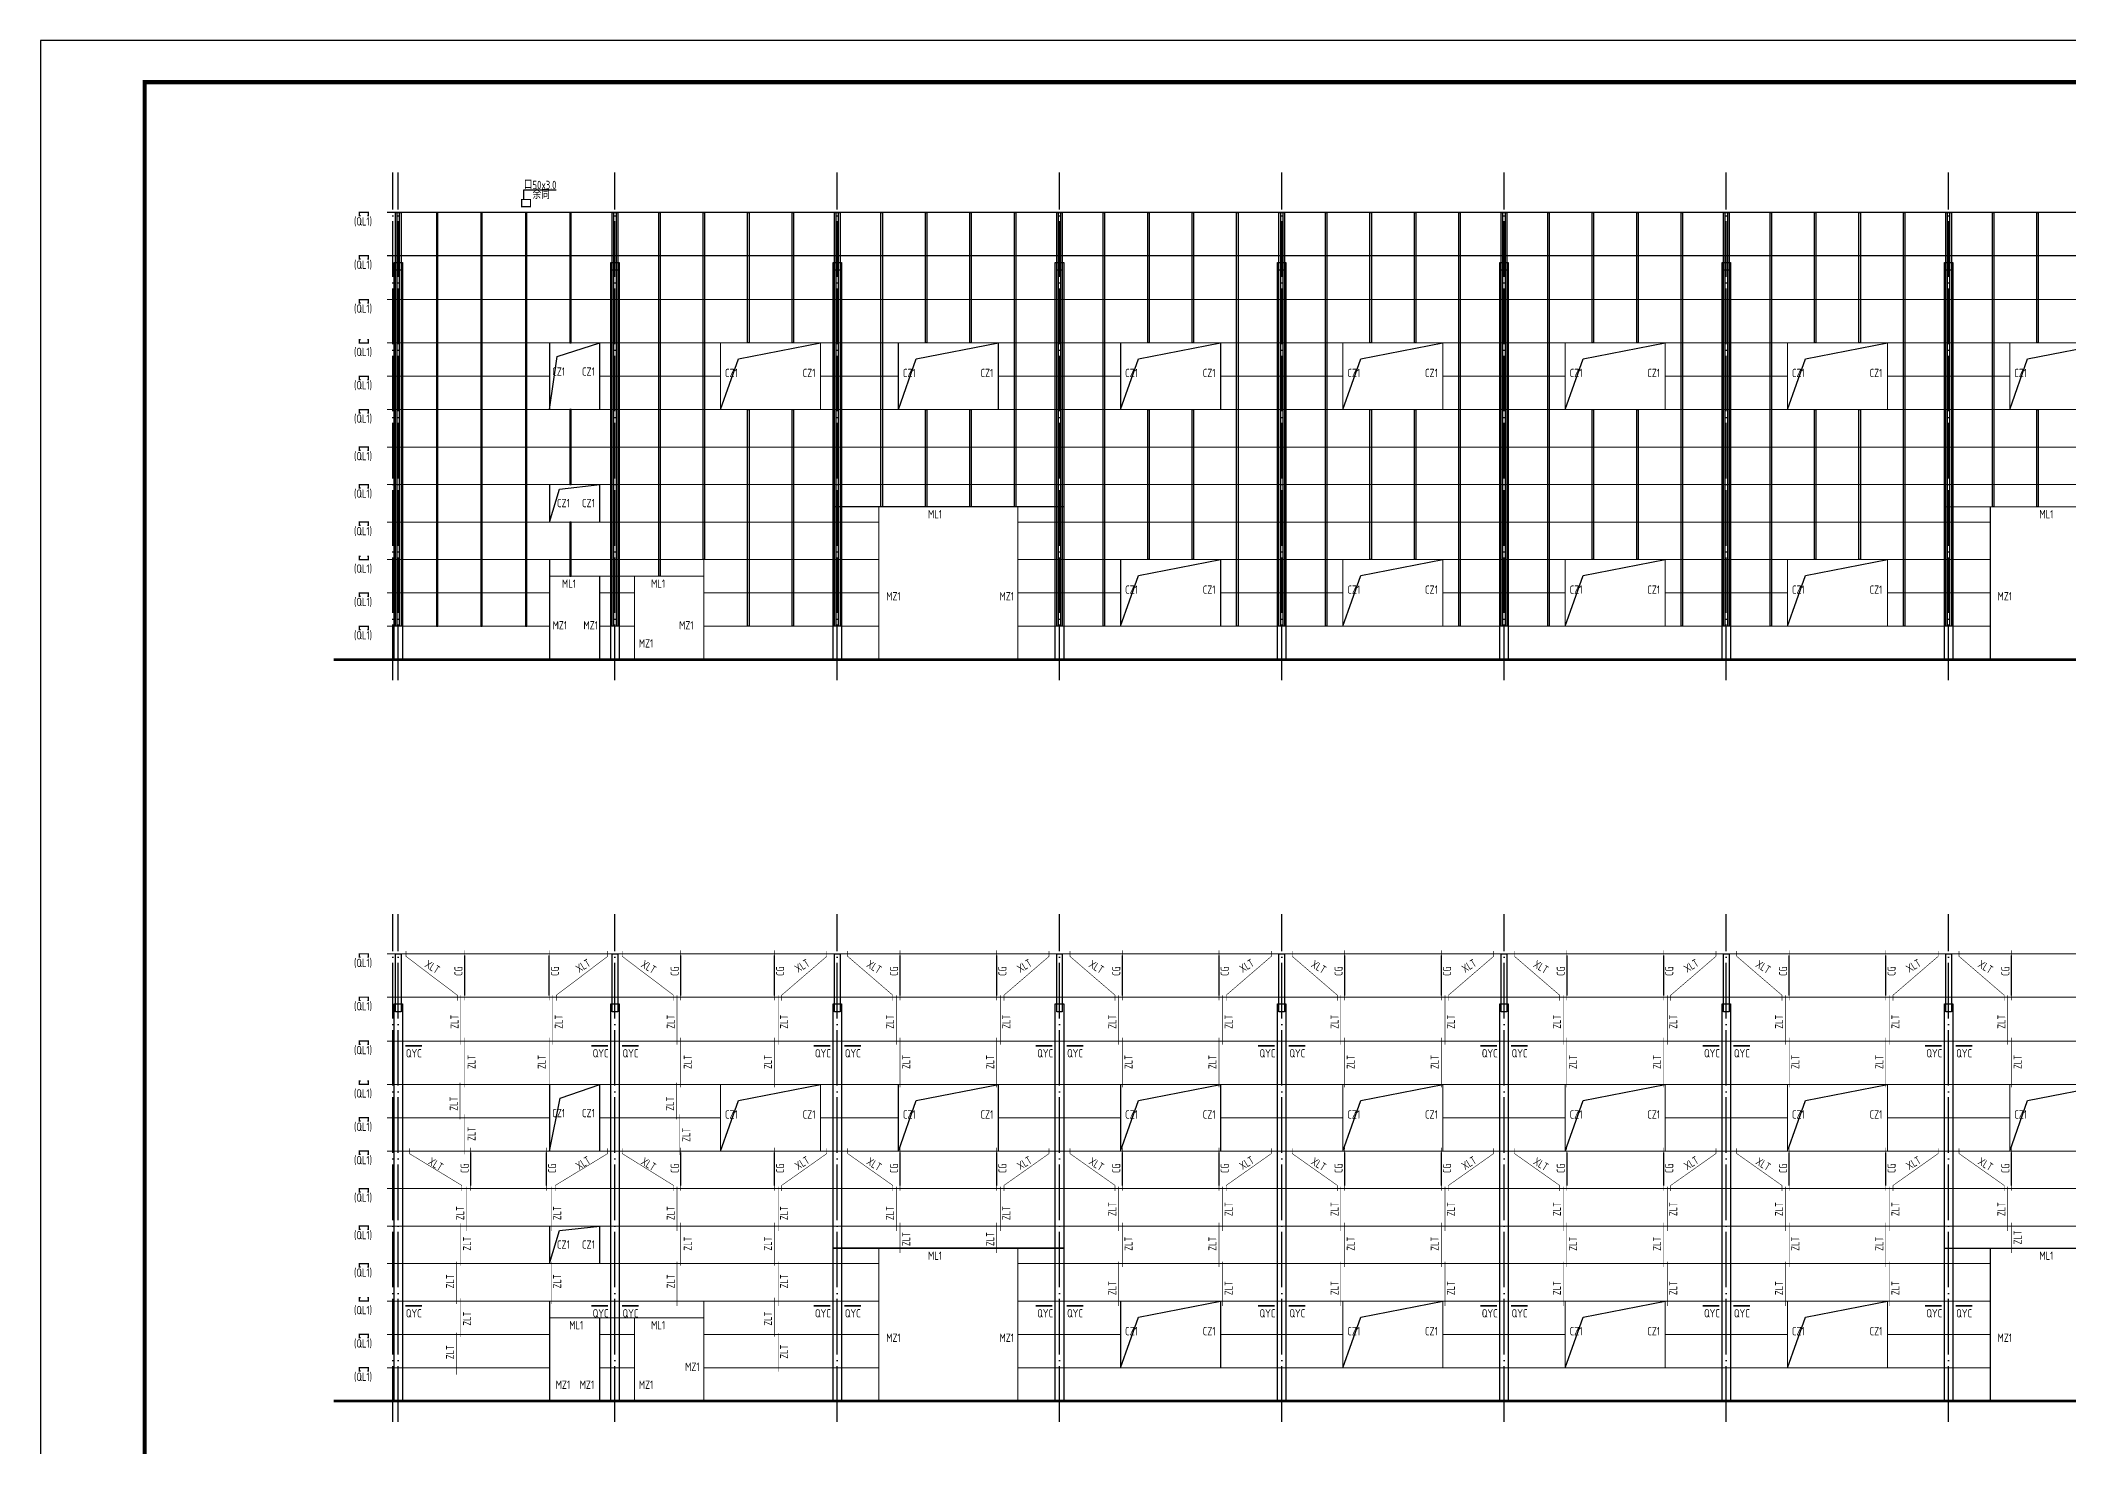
# Model space of a CAD drawing. Extents: x 19118 to 566552, y -1188739 to 92943.
# Drawn here: x 77812 to 150798, y -651350 to -600740 of the extents above; entities that cross this region are included whole.
import ezdxf

# ---------------------------------------------------------------- set-up
doc = ezdxf.new("R2010")
doc.units = 0
doc.header["$LTSCALE"] = 1000
doc.header["$MEASUREMENT"] = 0
doc.linetypes.add('DOTE', pattern=[2.42, 2, -0.2, 0.02, -0.2])
for name, color, linetype in [('3T_BAR', 7, 'CONTINUOUS'), ('621', 2, 'CONTINUOUS'), ('A_DE_DETAIL_3', 144, 'CONTINUOUS'), ('AXIS', 3, 'CONTINUOUS'), ('DOTE', 9, 'DOTE'), ('PUB_TITLE', 4, 'CONTINUOUS'), ('QL', 4, 'CONTINUOUS'), ('TEXT', 7, 'CONTINUOUS'), ('THICK', 6, 'CONTINUOUS'), ('屋面隅撑', 1, 'CONTINUOUS'), ('檩条拉条', 253, 'CONTINUOUS'), ('窗线', 124, 'CONTINUOUS')]:
    doc.layers.add(name, color=color, linetype=linetype)
doc.layers.add('基础堆坡', color=40, linetype='CONTINUOUS', lineweight=25)
doc.styles.add('TSSD_Rein', font='atssdeng.shx', dxfattribs={"width": 0.7, "bigfont": 'atssdchn.shx'})

msp = doc.modelspace()

# ---------------------------------------------------------------- linework, layer by layer
at = {"layer": '3T_BAR', "const_width": 100}
for points in [[(88362.19, -623024.67), (195708.81, -623024.67)], [(88362.19, -649717.13), (195708.81, -649717.13)]]:
    msp.add_lwpolyline(points, dxfattribs=at)
at = {"layer": '621', "const_width": 45}
for points in [[(95124.73, -606604.11), (95124.73, -606604.11), (95124.73, -606461.1), (95444.73, -606461.1), (95444.73, -606604.11)], [(89326.89, -607044.68), (89286.89, -607044.68), (89286.89, -606924.67), (89606.88, -606924.67), (89606.88, -607044.68), (89566.89, -607044.68)], [(95124.73, -606604.11), (95124.73, -606604.11), (95124.73, -606724.11), (95444.73, -606724.11), (95444.73, -606604.11)], [(89326.89, -608604.68), (89286.89, -608604.68), (89286.89, -608484.67), (89606.88, -608484.67), (89606.88, -608604.68), (89566.89, -608604.68)], [(89326.89, -610184.68), (89286.89, -610184.68), (89286.89, -610064.67), (89606.88, -610064.67), (89606.88, -610184.68), (89566.89, -610184.68)], [(89326.89, -611504.67), (89286.89, -611504.67), (89286.89, -611624.67), (89606.88, -611624.67), (89606.88, -611504.67), (89566.89, -611504.67)], [(89326.89, -612944.68), (89286.89, -612944.68), (89286.89, -612824.67), (89606.88, -612824.67), (89606.88, -612944.68), (89566.89, -612944.68)], [(89326.89, -614144.68), (89286.89, -614144.68), (89286.89, -614024.67), (89606.88, -614024.67), (89606.88, -614144.68), (89566.89, -614144.68)], [(89326.89, -615494.68), (89286.89, -615494.68), (89286.89, -615374.67), (89606.88, -615374.67), (89606.88, -615494.68), (89566.89, -615494.68)], [(89326.89, -616844.68), (89286.89, -616844.68), (89286.89, -616724.67), (89606.88, -616724.67), (89606.88, -616844.68), (89566.89, -616844.68)], [(89326.89, -618194.68), (89286.89, -618194.68), (89286.89, -618074.67), (89606.88, -618074.67), (89606.88, -618194.68), (89566.89, -618194.68)], [(89326.89, -619304.67), (89286.89, -619304.67), (89286.89, -619424.67), (89606.88, -619424.67), (89606.88, -619304.67), (89566.89, -619304.67)], [(89326.89, -620744.68), (89286.89, -620744.68), (89286.89, -620624.67), (89606.88, -620624.67), (89606.88, -620744.68), (89566.89, -620744.68)], [(89326.89, -621944.68), (89286.89, -621944.68), (89286.89, -621824.67), (89606.88, -621824.67), (89606.88, -621944.68), (89566.89, -621944.68)], [(89326.89, -633737.14), (89286.89, -633737.14), (89286.89, -633617.13), (89606.88, -633617.13), (89606.88, -633737.14), (89566.89, -633737.14)], [(89326.89, -635297.14), (89286.89, -635297.14), (89286.89, -635177.13), (89606.88, -635177.13), (89606.88, -635297.14), (89566.89, -635297.14)], [(89326.89, -636877.14), (89286.89, -636877.14), (89286.89, -636757.13), (89606.88, -636757.13), (89606.88, -636877.14), (89566.89, -636877.14)], [(89326.89, -638197.13), (89286.89, -638197.13), (89286.89, -638317.13), (89606.88, -638317.13), (89606.88, -638197.13), (89566.89, -638197.13)], [(89326.89, -639637.14), (89286.89, -639637.14), (89286.89, -639517.13), (89606.88, -639517.13), (89606.88, -639637.14), (89566.89, -639637.14)], [(89326.89, -640837.14), (89286.89, -640837.14), (89286.89, -640717.13), (89606.88, -640717.13), (89606.88, -640837.14), (89566.89, -640837.14)], [(89326.89, -642187.14), (89286.89, -642187.14), (89286.89, -642067.13), (89606.88, -642067.13), (89606.88, -642187.14), (89566.89, -642187.14)], [(89326.89, -643537.14), (89286.89, -643537.14), (89286.89, -643417.13), (89606.88, -643417.13), (89606.88, -643537.14), (89566.89, -643537.14)], [(89326.89, -644887.14), (89286.89, -644887.14), (89286.89, -644767.13), (89606.88, -644767.13), (89606.88, -644887.14), (89566.89, -644887.14)], [(89326.89, -645997.13), (89286.89, -645997.13), (89286.89, -646117.13), (89606.88, -646117.13), (89606.88, -645997.13), (89566.89, -645997.13)], [(89326.89, -647437.14), (89286.89, -647437.14), (89286.89, -647317.13), (89606.88, -647317.13), (89606.88, -647437.14), (89566.89, -647437.14)], [(89326.89, -648637.14), (89286.89, -648637.14), (89286.89, -648517.13), (89606.88, -648517.13), (89606.88, -648637.14), (89566.89, -648637.14)]]:
    msp.add_lwpolyline(points, dxfattribs=at)
at = {"layer": 'A_DE_DETAIL_3'}
for points in [[(90584.73, -606924.67), (90784.73, -606924.67), (90784.73, -609011.6), (90584.73, -609011.6)], [(98384.73, -606924.67), (98584.73, -606924.67), (98584.73, -609011.6), (98384.73, -609011.6)], [(106384.73, -606924.67), (106584.73, -606924.67), (106584.73, -609011.6), (106384.73, -609011.6)], [(114384.73, -606924.67), (114584.73, -606924.67), (114584.73, -609011.6), (114384.73, -609011.6)], [(122384.73, -606924.67), (122584.73, -606924.67), (122584.73, -609011.6), (122384.73, -609011.6)], [(130384.73, -606924.67), (130584.73, -606924.67), (130584.73, -609011.6), (130384.73, -609011.6)], [(138384.73, -606924.67), (138584.73, -606924.67), (138584.73, -609011.6), (138384.73, -609011.6)], [(146384.73, -606924.67), (146584.73, -606924.67), (146584.73, -609011.6), (146384.73, -609011.6)], [(90534.73, -608724.67), (90834.73, -608724.67), (90834.73, -623024.67), (90534.73, -623024.67)], [(98334.73, -608724.67), (98634.73, -608724.67), (98634.73, -623024.67), (98334.73, -623024.67)], [(106334.73, -608724.67), (106634.73, -608724.67), (106634.73, -623024.67), (106334.73, -623024.67)], [(114334.73, -608724.67), (114634.73, -608724.67), (114634.73, -623024.67), (114334.73, -623024.67)], [(122334.73, -608724.67), (122634.73, -608724.67), (122634.73, -623024.67), (122334.73, -623024.67)], [(130334.73, -608724.67), (130634.73, -608724.67), (130634.73, -623024.67), (130334.73, -623024.67)], [(138334.73, -608724.67), (138634.73, -608724.67), (138634.73, -623024.67), (138334.73, -623024.67)], [(146334.73, -608724.67), (146634.73, -608724.67), (146634.73, -623024.67), (146334.73, -623024.67)], [(90584.73, -633617.13), (90784.73, -633617.13), (90784.73, -635704.06), (90584.73, -635704.06)], [(98384.73, -633617.13), (98584.73, -633617.13), (98584.73, -635704.06), (98384.73, -635704.06)], [(106384.73, -633617.13), (106584.73, -633617.13), (106584.73, -635704.06), (106384.73, -635704.06)], [(114384.73, -633617.13), (114584.73, -633617.13), (114584.73, -635704.06), (114384.73, -635704.06)], [(122384.73, -633617.13), (122584.73, -633617.13), (122584.73, -635704.06), (122384.73, -635704.06)], [(130384.73, -633617.13), (130584.73, -633617.13), (130584.73, -635704.06), (130384.73, -635704.06)], [(138384.73, -633617.13), (138584.73, -633617.13), (138584.73, -635704.06), (138384.73, -635704.06)], [(146384.73, -633617.13), (146584.73, -633617.13), (146584.73, -635704.06), (146384.73, -635704.06)], [(90534.73, -635417.13), (90834.73, -635417.13), (90834.73, -649717.13), (90534.73, -649717.13)], [(98334.73, -635417.13), (98634.73, -635417.13), (98634.73, -649717.13), (98334.73, -649717.13)], [(106334.73, -635417.13), (106634.73, -635417.13), (106634.73, -649717.13), (106334.73, -649717.13)], [(114334.73, -635417.13), (114634.73, -635417.13), (114634.73, -649717.13), (114334.73, -649717.13)], [(122334.73, -635417.13), (122634.73, -635417.13), (122634.73, -649717.13), (122334.73, -649717.13)], [(130334.73, -635417.13), (130634.73, -635417.13), (130634.73, -649717.13), (130334.73, -649717.13)], [(138334.73, -635417.13), (138634.73, -635417.13), (138634.73, -649717.13), (138334.73, -649717.13)], [(146334.73, -635417.13), (146634.73, -635417.13), (146634.73, -649717.13), (146334.73, -649717.13)]]:
    msp.add_lwpolyline(points, close=True, dxfattribs=at)
at = {"layer": 'DOTE', "linetype": 'DOTE'}
for p, q in [((90484.73, -623766.61), (90484.73, -605492.1)), ((90684.73, -623766.61), (90684.73, -605492.1)), ((98484.73, -623766.61), (98484.73, -605492.1)), ((106484.73, -623766.61), (106484.73, -605492.1)), ((114484.73, -623766.61), (114484.73, -605492.1)), ((122484.73, -623766.61), (122484.73, -605492.1)), ((130484.73, -623766.61), (130484.73, -605492.1)), ((138484.73, -623766.61), (138484.73, -605492.1)), ((146484.73, -623766.61), (146484.73, -605492.1)), ((90484.73, -650459.07), (90484.73, -632184.56)), ((90684.73, -650459.07), (90684.73, -632184.56)), ((98484.73, -650459.07), (98484.73, -632184.56)), ((106484.73, -650459.07), (106484.73, -632184.56)), ((114484.73, -650459.07), (114484.73, -632184.56)), ((122484.73, -650459.07), (122484.73, -632184.56)), ((130484.73, -650459.07), (130484.73, -632184.56)), ((138484.73, -650459.07), (138484.73, -632184.56)), ((146484.73, -650459.07), (146484.73, -632184.56))]:
    msp.add_line(p, q, dxfattribs=at)
at = {"layer": 'PUB_TITLE'}
msp.add_lwpolyline([(77811.65, -689840.43), (235461.65, -689840.43), (235461.65, -600740.43), (77811.65, -600740.43)], close=True, dxfattribs=at)
at = {"layer": 'PUB_TITLE', "const_width": 150}
msp.add_lwpolyline([(81561.65, -688340.43), (233961.65, -688340.43), (233961.65, -602240.43), (81561.65, -602240.43)], close=True, dxfattribs=at)
at = {"layer": 'QL'}
for p, q in [((114634.73, -617524.67), (106334.73, -617524.67)), ((114634.73, -644217.13), (106334.73, -644217.13))]:
    msp.add_line(p, q, dxfattribs=at)
at = {"layer": 'QL', "const_width": 40}
for points in [[(194684.73, -606924.67), (90284.73, -606924.67)], [(194684.73, -608484.67), (90284.73, -608484.67)], [(194684.73, -610064.67), (90284.73, -610064.67)], [(194684.73, -611624.67), (90284.73, -611624.67)], [(96134.73, -614024.67), (96134.73, -611624.67)], [(97934.73, -614024.67), (97934.73, -611624.67)], [(102284.73, -614024.67), (102284.73, -611624.67)], [(105884.73, -614024.67), (105884.73, -611624.67)], [(108684.71, -614024.67), (108684.71, -611624.67)], [(112284.71, -614024.67), (112284.71, -611624.67)], [(116684.73, -614024.67), (116684.73, -611624.67)], [(120284.73, -614024.67), (120284.73, -611624.67)], [(124684.73, -614024.67), (124684.73, -611624.67)], [(128284.73, -614024.67), (128284.73, -611624.67)], [(132684.73, -614024.67), (132684.73, -611624.67)], [(136284.73, -614024.67), (136284.73, -611624.67)], [(140684.73, -614024.67), (140684.73, -611624.67)], [(144284.73, -614024.67), (144284.73, -611624.67)], [(148684.71, -614024.67), (148684.71, -611624.67)], [(96134.73, -612824.67), (90284.73, -612824.67)], [(102284.73, -612824.67), (97934.73, -612824.67)], [(108684.71, -612824.67), (105884.73, -612824.67)], [(116684.73, -612824.67), (112284.71, -612824.67)], [(124684.73, -612824.67), (120284.73, -612824.67)], [(132684.73, -612824.67), (128284.73, -612824.67)], [(140684.73, -612824.67), (136284.73, -612824.67)], [(148684.71, -612824.67), (144284.73, -612824.67)], [(194684.73, -614024.67), (90284.73, -614024.67)], [(194684.73, -615374.67), (90284.73, -615374.67)], [(194684.73, -616724.67), (90284.73, -616724.67)], [(96134.73, -618074.67), (96134.73, -616724.67)], [(97934.73, -618074.67), (97934.73, -616724.67)], [(107984.66, -618074.67), (90284.73, -618074.67)], [(114634.73, -617524.67), (106334.73, -617524.67)], [(107984.66, -623024.67), (107984.66, -617524.67)], [(112984.77, -623024.67), (112984.77, -617524.67)], [(147984.66, -618074.67), (112984.77, -618074.67)], [(154634.73, -617524.67), (146334.73, -617524.67)], [(147984.66, -623024.67), (147984.66, -617524.67)], [(107984.66, -619424.67), (90284.73, -619424.67)], [(96134.73, -623024.67), (96134.73, -619424.67)], [(101684.73, -623024.67), (101684.73, -619424.67)], [(147984.66, -619424.67), (112984.77, -619424.67)], [(116684.73, -621824.67), (116684.73, -619424.67)], [(120284.73, -621824.67), (120284.73, -619424.67)], [(124684.73, -621824.67), (124684.73, -619424.67)], [(128284.73, -621824.67), (128284.73, -619424.67)], [(132684.73, -621824.67), (132684.73, -619424.67)], [(136284.73, -621824.67), (136284.73, -619424.67)], [(140684.73, -621824.67), (140684.73, -619424.67)], [(144284.73, -621824.67), (144284.73, -619424.67)], [(96134.73, -620024.67), (101684.73, -620024.67)], [(97934.73, -623024.67), (97934.73, -620024.67)], [(99184.73, -623024.67), (99184.73, -620024.67)], [(96134.73, -620624.67), (90284.73, -620624.67)], [(99184.73, -620624.67), (97934.73, -620624.67)], [(107984.66, -620624.67), (101684.73, -620624.67)], [(116684.73, -620624.67), (112984.77, -620624.67)], [(124684.73, -620624.67), (120284.73, -620624.67)], [(132684.73, -620624.67), (128284.73, -620624.67)], [(140684.73, -620624.67), (136284.73, -620624.67)], [(147984.66, -620624.67), (144284.73, -620624.67)], [(96134.73, -621824.67), (90284.73, -621824.67)], [(99184.73, -621824.67), (97934.73, -621824.67)], [(107984.66, -621824.67), (101684.73, -621824.67)], [(147984.66, -621824.67), (112984.77, -621824.67)], [(194684.73, -633617.13), (90284.73, -633617.13)], [(194684.73, -635177.13), (90284.73, -635177.13)], [(194684.73, -636757.13), (90284.73, -636757.13)], [(194684.73, -638317.13), (90284.73, -638317.13)], [(96134.73, -640717.13), (96134.73, -638317.13)], [(97934.73, -640717.13), (97934.73, -638317.13)], [(102284.73, -640717.13), (102284.73, -638317.13)], [(105884.73, -640717.13), (105884.73, -638317.13)], [(108684.71, -640717.13), (108684.71, -638317.13)], [(112284.71, -640717.13), (112284.71, -638317.13)], [(116684.73, -640717.13), (116684.73, -638317.13)], [(120284.73, -640717.13), (120284.73, -638317.13)], [(124684.73, -640717.13), (124684.73, -638317.13)], [(128284.73, -640717.13), (128284.73, -638317.13)], [(132684.73, -640717.13), (132684.73, -638317.13)], [(136284.73, -640717.13), (136284.73, -638317.13)], [(140684.73, -640717.13), (140684.73, -638317.13)], [(144284.73, -640717.13), (144284.73, -638317.13)], [(148684.71, -640717.13), (148684.71, -638317.13)], [(96134.73, -639519.87), (90284.73, -639517.13)], [(102284.73, -639517.13), (97934.73, -639517.13)], [(108684.71, -639517.13), (105884.73, -639517.13)], [(116684.73, -639517.13), (112284.71, -639517.13)], [(124684.73, -639517.13), (120284.73, -639517.13)], [(132684.73, -639517.13), (128284.73, -639517.13)], [(140684.73, -639517.13), (136284.73, -639517.13)], [(148684.71, -639517.13), (144284.73, -639517.13)], [(194684.73, -640717.13), (90284.73, -640717.13)], [(194684.73, -642067.13), (90284.73, -642067.13)], [(194684.73, -643417.13), (90284.73, -643417.13)], [(96134.73, -644767.13), (96134.73, -643417.13)], [(97934.73, -644767.13), (97934.73, -643417.13)], [(114634.73, -644217.13), (106334.73, -644217.13)], [(107984.66, -649717.13), (107984.66, -644217.13)], [(112984.77, -649717.13), (112984.77, -644217.13)], [(154634.73, -644217.13), (146334.73, -644217.13)], [(147984.66, -649717.13), (147984.66, -644217.13)], [(107984.66, -644767.13), (90284.73, -644767.13)], [(147984.66, -644767.13), (112984.77, -644767.13)], [(107984.66, -646117.13), (90284.73, -646117.13)], [(96134.73, -649717.13), (96134.73, -646117.13)], [(101684.73, -649717.13), (101684.73, -646117.13)], [(147984.66, -646117.13), (112984.77, -646117.13)], [(116684.73, -648517.13), (116684.73, -646117.13)], [(120284.73, -648517.13), (120284.73, -646117.13)], [(124684.73, -648517.13), (124684.73, -646117.13)], [(128284.73, -648517.13), (128284.73, -646117.13)], [(132684.73, -648517.13), (132684.73, -646117.13)], [(136284.73, -648517.13), (136284.73, -646117.13)], [(140684.73, -648517.13), (140684.73, -646117.13)], [(144284.73, -648517.13), (144284.73, -646117.13)], [(96134.73, -647317.13), (90284.73, -647317.13)], [(96134.73, -646717.13), (101684.73, -646717.13)], [(97934.73, -649717.13), (97934.73, -646717.13)], [(99184.73, -647317.13), (97934.73, -647317.13)], [(99184.73, -649717.13), (99184.73, -646717.13)], [(107984.66, -647317.13), (101684.73, -647317.13)], [(116684.73, -647317.13), (112984.77, -647317.13)], [(124684.73, -647317.13), (120284.73, -647317.13)], [(132684.73, -647317.13), (128284.73, -647317.13)], [(140684.73, -647317.13), (136284.73, -647317.13)], [(147984.66, -647317.13), (144284.73, -647317.13)], [(96134.73, -648517.13), (90284.73, -648517.13)], [(99184.73, -648517.13), (97934.73, -648517.13)], [(107984.66, -648517.13), (101684.73, -648517.13)], [(147984.66, -648517.13), (112984.77, -648517.13)]]:
    msp.add_lwpolyline(points, dxfattribs=at)
at = {"layer": 'THICK'}
for points in [[(90584.73, -606924.67), (90634.73, -606924.67), (90634.73, -621824.67), (90584.73, -621824.67)], [(90734.73, -606924.67), (90784.73, -606924.67), (90784.73, -621824.67), (90734.73, -621824.67)], [(92109.73, -606924.67), (92059.73, -606924.67), (92059.73, -621824.67), (92109.73, -621824.67)], [(93709.73, -606924.67), (93659.73, -606924.67), (93659.73, -621824.67), (93709.73, -621824.67)], [(95309.73, -606924.67), (95259.73, -606924.67), (95259.73, -621824.67), (95309.73, -621824.67)], [(96909.73, -606924.67), (96859.73, -606924.67), (96859.73, -611624.67), (96909.73, -611624.67)], [(98384.73, -606924.67), (98434.73, -606924.67), (98434.73, -621824.67), (98384.73, -621824.67)], [(98534.73, -606924.67), (98584.73, -606924.67), (98584.73, -621824.67), (98534.73, -621824.67)], [(100059.73, -606924.67), (100109.73, -606924.67), (100109.73, -620024.67), (100059.73, -620024.67)], [(101659.73, -606924.67), (101709.73, -606924.67), (101709.73, -619424.67), (101659.73, -619424.67)], [(103259.73, -606924.67), (103309.73, -606924.67), (103309.73, -611624.67), (103259.73, -611624.67)], [(104859.73, -606924.67), (104909.73, -606924.67), (104909.73, -611624.67), (104859.73, -611624.67)], [(106384.73, -606924.67), (106434.73, -606924.67), (106434.73, -621824.67), (106384.73, -621824.67)], [(106534.73, -606924.67), (106584.73, -606924.67), (106584.73, -621824.67), (106534.73, -621824.67)], [(108059.73, -606924.67), (108109.73, -606924.67), (108109.73, -617524.67), (108059.73, -617524.67)], [(109659.73, -606924.67), (109709.73, -606924.67), (109709.73, -611624.67), (109659.73, -611624.67)], [(111259.73, -606924.67), (111309.73, -606924.67), (111309.73, -611624.67), (111259.73, -611624.67)], [(112859.73, -606924.67), (112909.73, -606924.67), (112909.73, -617524.67), (112859.73, -617524.67)], [(114384.73, -606924.67), (114434.73, -606924.67), (114434.73, -621824.67), (114384.73, -621824.67)], [(114534.73, -606924.67), (114584.73, -606924.67), (114584.73, -621824.67), (114534.73, -621824.67)], [(116059.73, -606924.67), (116109.73, -606924.67), (116109.73, -621824.67), (116059.73, -621824.67)], [(117659.73, -606924.67), (117709.73, -606924.67), (117709.73, -611624.67), (117659.73, -611624.67)], [(119259.73, -606924.67), (119309.73, -606924.67), (119309.73, -611624.67), (119259.73, -611624.67)], [(120859.73, -606924.67), (120909.73, -606924.67), (120909.73, -621824.67), (120859.73, -621824.67)], [(122384.73, -606924.67), (122434.73, -606924.67), (122434.73, -621824.67), (122384.73, -621824.67)], [(122534.73, -606924.67), (122584.73, -606924.67), (122584.73, -621824.67), (122534.73, -621824.67)], [(124059.73, -606924.67), (124109.73, -606924.67), (124109.73, -621824.67), (124059.73, -621824.67)], [(125659.73, -606924.67), (125709.73, -606924.67), (125709.73, -611624.67), (125659.73, -611624.67)], [(127259.73, -606924.67), (127309.73, -606924.67), (127309.73, -611624.67), (127259.73, -611624.67)], [(128859.73, -606924.67), (128909.73, -606924.67), (128909.73, -621824.67), (128859.73, -621824.67)], [(130384.73, -606924.67), (130434.73, -606924.67), (130434.73, -621824.67), (130384.73, -621824.67)], [(130534.73, -606924.67), (130584.73, -606924.67), (130584.73, -621824.67), (130534.73, -621824.67)], [(132059.73, -606924.67), (132109.73, -606924.67), (132109.73, -621824.67), (132059.73, -621824.67)], [(133659.73, -606924.67), (133709.73, -606924.67), (133709.73, -611624.67), (133659.73, -611624.67)], [(135259.73, -606924.67), (135309.73, -606924.67), (135309.73, -611624.67), (135259.73, -611624.67)], [(136859.73, -606924.67), (136909.73, -606924.67), (136909.73, -621824.67), (136859.73, -621824.67)], [(138384.73, -606924.67), (138434.73, -606924.67), (138434.73, -621824.67), (138384.73, -621824.67)], [(138534.73, -606924.67), (138584.73, -606924.67), (138584.73, -621824.67), (138534.73, -621824.67)], [(140059.73, -606924.67), (140109.73, -606924.67), (140109.73, -621824.67), (140059.73, -621824.67)], [(141659.73, -606924.67), (141709.73, -606924.67), (141709.73, -611624.67), (141659.73, -611624.67)], [(143259.73, -606924.67), (143309.73, -606924.67), (143309.73, -611624.67), (143259.73, -611624.67)], [(144859.73, -606924.67), (144909.73, -606924.67), (144909.73, -621824.67), (144859.73, -621824.67)], [(146384.73, -606924.67), (146434.73, -606924.67), (146434.73, -621824.67), (146384.73, -621824.67)], [(146534.73, -606924.67), (146584.73, -606924.67), (146584.73, -621824.67), (146534.73, -621824.67)], [(148059.73, -606924.67), (148109.73, -606924.67), (148109.73, -617524.67), (148059.73, -617524.67)], [(149659.73, -606924.67), (149709.73, -606924.67), (149709.73, -611624.67), (149659.73, -611624.67)], [(96909.73, -614024.67), (96859.73, -614024.67), (96859.73, -616724.67), (96909.73, -616724.67)], [(103259.73, -614024.67), (103309.73, -614024.67), (103309.73, -621824.67), (103259.73, -621824.67)], [(104859.73, -614024.67), (104909.73, -614024.67), (104909.73, -621824.67), (104859.73, -621824.67)], [(109659.73, -614024.67), (109709.73, -614024.67), (109709.73, -617524.67), (109659.73, -617524.67)], [(111259.73, -614024.67), (111309.73, -614024.67), (111309.73, -617524.67), (111259.73, -617524.67)], [(117659.73, -614024.67), (117709.73, -614024.67), (117709.73, -619424.67), (117659.73, -619424.67)], [(119259.73, -614024.67), (119309.73, -614024.67), (119309.73, -619424.67), (119259.73, -619424.67)], [(125659.73, -614024.67), (125709.73, -614024.67), (125709.73, -619424.67), (125659.73, -619424.67)], [(127259.73, -614024.67), (127309.73, -614024.67), (127309.73, -619424.67), (127259.73, -619424.67)], [(133659.73, -614024.67), (133709.73, -614024.67), (133709.73, -619424.67), (133659.73, -619424.67)], [(135259.73, -614024.67), (135309.73, -614024.67), (135309.73, -619424.67), (135259.73, -619424.67)], [(141659.73, -614024.67), (141709.73, -614024.67), (141709.73, -619424.67), (141659.73, -619424.67)], [(143259.73, -614024.67), (143309.73, -614024.67), (143309.73, -619424.67), (143259.73, -619424.67)], [(149659.73, -614024.67), (149709.73, -614024.67), (149709.73, -617524.67), (149659.73, -617524.67)], [(96909.73, -618074.67), (96859.73, -618074.67), (96859.73, -620024.67), (96909.73, -620024.67)]]:
    msp.add_lwpolyline(points, close=True, dxfattribs=at)
at = {"layer": '基础堆坡'}
msp.add_lwpolyline([(95202.6, -606461.1), (95202.6, -606116.87), (96374.09, -606116.87)], dxfattribs=at)
at = {"layer": '屋面隅撑', "const_width": 60}
for points in [[(90936.91, -636927.13), (91536.91, -636927.13)], [(98232.54, -636927.13), (97632.54, -636927.13)], [(98736.91, -636927.13), (99336.91, -636927.13)], [(106232.54, -636927.13), (105632.54, -636927.13)], [(106736.91, -636927.13), (107336.91, -636927.13)], [(114232.54, -636927.13), (113632.54, -636927.13)], [(114736.91, -636927.13), (115336.91, -636927.13)], [(122232.54, -636927.13), (121632.54, -636927.13)], [(122736.91, -636927.13), (123336.91, -636927.13)], [(130232.54, -636927.13), (129632.54, -636927.13)], [(130736.91, -636927.13), (131336.91, -636927.13)], [(138232.54, -636927.13), (137632.54, -636927.13)], [(138736.91, -636927.13), (139336.91, -636927.13)], [(146232.54, -636927.13), (145632.54, -636927.13)], [(146736.91, -636927.13), (147336.91, -636927.13)], [(90936.91, -646287.13), (91536.91, -646287.13)], [(98232.54, -646287.13), (97632.54, -646287.13)], [(98736.91, -646287.13), (99336.91, -646287.13)], [(106232.54, -646287.13), (105632.54, -646287.13)], [(106736.91, -646287.13), (107336.91, -646287.13)], [(114232.54, -646287.13), (113632.54, -646287.13)], [(114736.91, -646287.13), (115336.91, -646287.13)], [(122232.54, -646287.13), (121632.54, -646287.13)], [(122736.91, -646287.13), (123336.91, -646287.13)], [(130232.54, -646287.13), (129632.54, -646287.13)], [(130736.91, -646287.13), (131336.91, -646287.13)], [(138232.54, -646287.13), (137632.54, -646287.13)], [(138736.91, -646287.13), (139336.91, -646287.13)], [(146232.54, -646287.13), (145632.54, -646287.13)], [(146736.91, -646287.13), (147336.91, -646287.13)]]:
    msp.add_lwpolyline(points, dxfattribs=at)
at = {"layer": '檩条拉条', "color": 1}
for points, const_width in [([(90961.62, -633519.82), (90961.62, -633706.55), (92810.49, -635106.28), (92810.49, -635304.07)], 19.2), ([(93069.99, -635288.85), (93069.99, -633491.29)], 19.2), ([(96115.97, -635288.85), (96115.97, -633491.29)], 19.2), ([(98224.34, -633519.82), (98224.34, -633706.55), (96375.47, -635106.28), (96375.47, -635304.07)], 19.2), ([(98745.11, -633519.82), (98745.11, -633706.55), (100593.98, -635106.28), (100593.98, -635304.07)], 19.2), ([(100853.49, -635288.85), (100853.49, -633491.29)], 19.2), ([(104224.4, -635288.85), (104224.4, -633491.29)], 19.2), ([(106109.6, -633519.82), (106109.6, -633706.55), (104483.9, -635106.28), (104483.9, -635304.07)], 19.2), ([(106859.86, -633519.82), (106859.86, -633706.55), (108485.55, -635106.28), (108485.55, -635304.07)], 19.2), ([(108745.06, -635288.85), (108745.06, -633491.29)], 19.2), ([(112224.4, -635288.85), (112224.4, -633491.29)], 19.2), ([(114109.6, -633519.82), (114109.6, -633706.55), (112483.9, -635106.28), (112483.9, -635304.07)], 19.2), ([(114859.86, -633519.82), (114859.86, -633706.55), (116485.55, -635106.28), (116485.55, -635304.07)], 19.2), ([(116745.06, -635288.85), (116745.06, -633491.29)], 19.2), ([(120224.4, -635288.85), (120224.4, -633491.29)], 19.2), ([(122109.6, -633519.82), (122109.6, -633706.55), (120483.9, -635106.28), (120483.9, -635304.07)], 19.2), ([(122859.86, -633519.82), (122859.86, -633706.55), (124485.55, -635106.28), (124485.55, -635304.07)], 19.2), ([(124745.06, -635288.85), (124745.06, -633491.29)], 19.2), ([(128224.4, -635288.85), (128224.4, -633491.29)], 19.2), ([(130109.6, -633519.82), (130109.6, -633706.55), (128483.9, -635106.28), (128483.9, -635304.07)], 19.2), ([(130859.86, -633519.82), (130859.86, -633706.55), (132485.55, -635106.28), (132485.55, -635304.07)], 19.2), ([(132745.06, -635288.85), (132745.06, -633491.29)], 19.2), ([(136224.4, -635288.85), (136224.4, -633491.29)], 19.2), ([(138109.6, -633519.82), (138109.6, -633706.55), (136483.9, -635106.28), (136483.9, -635304.07)], 19.2), ([(138859.86, -633519.82), (138859.86, -633706.55), (140485.55, -635106.28), (140485.55, -635304.07)], 19.2), ([(140745.06, -635288.85), (140745.06, -633491.29)], 19.2), ([(144224.4, -635288.85), (144224.4, -633491.29)], 19.2), ([(146109.6, -633519.82), (146109.6, -633706.55), (144483.9, -635106.28), (144483.9, -635304.07)], 19.2), ([(146859.86, -633519.82), (146859.86, -633706.55), (148485.55, -635106.28), (148485.55, -635304.07)], 19.2), ([(148745.06, -635288.85), (148745.06, -633491.29)], 19.2), ([(93069.99, -633668.18), (93069.99, -635119.57)], 48), ([(96115.97, -633668.18), (96115.97, -635119.57)], 48), ([(100853.49, -633668.18), (100853.49, -635119.57)], 48), ([(104224.4, -633668.18), (104224.4, -635119.57)], 48), ([(108745.06, -633668.18), (108745.06, -635119.57)], 48), ([(112224.4, -633668.18), (112224.4, -635119.57)], 48), ([(116745.06, -633668.18), (116745.06, -635119.57)], 48), ([(120224.4, -633668.18), (120224.4, -635119.57)], 48), ([(124745.06, -633668.18), (124745.06, -635119.57)], 48), ([(128224.4, -633668.18), (128224.4, -635119.57)], 48), ([(132745.06, -633668.18), (132745.06, -635119.57)], 48), ([(136224.4, -633668.18), (136224.4, -635119.57)], 48), ([(140745.06, -633668.18), (140745.06, -635119.57)], 48), ([(144224.4, -633668.18), (144224.4, -635119.57)], 48), ([(148745.06, -633668.18), (148745.06, -635119.57)], 48), ([(92936.4, -636889.37), (92936.4, -635111.67)], 19.2), ([(96249.55, -636889.37), (96249.55, -635111.67)], 19.2), ([(100719.9, -636889.37), (100719.9, -635111.67)], 19.2), ([(104357.99, -636889.37), (104357.99, -635111.67)], 19.2), ([(108611.47, -636889.37), (108611.47, -635111.67)], 19.2), ([(112357.99, -636889.37), (112357.99, -635111.67)], 19.2), ([(116611.47, -636889.37), (116611.47, -635111.67)], 19.2), ([(120357.99, -636889.37), (120357.99, -635111.67)], 19.2), ([(124611.47, -636889.37), (124611.47, -635111.67)], 19.2), ([(128357.99, -636889.37), (128357.99, -635111.67)], 19.2), ([(132611.47, -636889.37), (132611.47, -635111.67)], 19.2), ([(136357.99, -636889.37), (136357.99, -635111.67)], 19.2), ([(140611.47, -636889.37), (140611.47, -635111.67)], 19.2), ([(144357.99, -636889.37), (144357.99, -635111.67)], 19.2), ([(148611.47, -636889.37), (148611.47, -635111.67)], 19.2), ([(93069.99, -638425.11), (93069.99, -636631.29)], 19.2), ([(96115.97, -638425.11), (96115.97, -636631.29)], 19.2), ([(100853.49, -638425.11), (100853.49, -636631.29)], 19.2), ([(104224.4, -638425.11), (104224.4, -636631.29)], 19.2), ([(108745.06, -638425.11), (108745.06, -636631.29)], 19.2), ([(112224.4, -638425.11), (112224.4, -636631.29)], 19.2), ([(116745.06, -638425.11), (116745.06, -636631.29)], 19.2), ([(120224.4, -638425.11), (120224.4, -636631.29)], 19.2), ([(124745.06, -638425.11), (124745.06, -636631.29)], 19.2), ([(128224.4, -638425.11), (128224.4, -636631.29)], 19.2), ([(132745.06, -638425.11), (132745.06, -636631.29)], 19.2), ([(136224.4, -638425.11), (136224.4, -636631.29)], 19.2), ([(140745.06, -638425.11), (140745.06, -636631.29)], 19.2), ([(144224.4, -638425.11), (144224.4, -636631.29)], 19.2), ([(148745.06, -638425.11), (148745.06, -636631.29)], 19.2), ([(92908.3, -639571.67), (92908.3, -638251.67)], 19.2), ([(100691.8, -639571.67), (100691.8, -638251.67)], 19.2), ([(93069.99, -640839.77), (93069.99, -639391.29)], 19.2), ([(100797.12, -640862.45), (100797.12, -639391.29)], 19.2), ([(91083.99, -640619.82), (91083.99, -640806.55), (92973.21, -641954.48), (92973.21, -642152.27)], 19.2), ([(93291.66, -640768.18), (93291.66, -641967.77)], 48), ([(93291.66, -642137.05), (93291.66, -640591.29)], 19.2), ([(96016.68, -640768.18), (96016.68, -641967.77)], 48), ([(96016.68, -642137.05), (96016.68, -640591.29)], 19.2), ([(98224.34, -640619.82), (98224.34, -640806.55), (96335.13, -641954.48), (96335.13, -642152.27)], 19.2), ([(98745.11, -640619.82), (98745.11, -640806.55), (100593.98, -641954.48), (100593.98, -642152.27)], 19.2), ([(100853.49, -640768.18), (100853.49, -641967.77)], 48), ([(100853.49, -642137.05), (100853.49, -640591.29)], 19.2), ([(104224.4, -640768.18), (104224.4, -641967.77)], 48), ([(104224.4, -642137.05), (104224.4, -640591.29)], 19.2), ([(106109.6, -640619.82), (106109.6, -640806.55), (104483.9, -641954.48), (104483.9, -642152.27)], 19.2), ([(106859.86, -640619.82), (106859.86, -640806.55), (108485.55, -641954.48), (108485.55, -642152.27)], 19.2), ([(108745.06, -640768.18), (108745.06, -641967.77)], 48), ([(108745.06, -642137.05), (108745.06, -640591.29)], 19.2), ([(112224.4, -640768.18), (112224.4, -641967.77)], 48), ([(112224.4, -642137.05), (112224.4, -640591.29)], 19.2), ([(114109.6, -640619.82), (114109.6, -640806.55), (112483.9, -641954.48), (112483.9, -642152.27)], 19.2), ([(114859.86, -640619.82), (114859.86, -640806.55), (116485.55, -641954.48), (116485.55, -642152.27)], 19.2), ([(116745.06, -640768.18), (116745.06, -641967.77)], 48), ([(116745.06, -642137.05), (116745.06, -640591.29)], 19.2), ([(120224.4, -640768.18), (120224.4, -641967.77)], 48), ([(120224.4, -642137.05), (120224.4, -640591.29)], 19.2), ([(122109.6, -640619.82), (122109.6, -640806.55), (120483.9, -641954.48), (120483.9, -642152.27)], 19.2), ([(122859.86, -640619.82), (122859.86, -640806.55), (124485.55, -641954.48), (124485.55, -642152.27)], 19.2), ([(124745.06, -640768.18), (124745.06, -641967.77)], 48), ([(124745.06, -642137.05), (124745.06, -640591.29)], 19.2), ([(128224.4, -640768.18), (128224.4, -641967.77)], 48), ([(128224.4, -642137.05), (128224.4, -640591.29)], 19.2), ([(130109.6, -640619.82), (130109.6, -640806.55), (128483.9, -641954.48), (128483.9, -642152.27)], 19.2), ([(130859.86, -640619.82), (130859.86, -640806.55), (132485.55, -641954.48), (132485.55, -642152.27)], 19.2), ([(132745.06, -640768.18), (132745.06, -641967.77)], 48), ([(132745.06, -642137.05), (132745.06, -640591.29)], 19.2), ([(136224.4, -640768.18), (136224.4, -641967.77)], 48), ([(136224.4, -642137.05), (136224.4, -640591.29)], 19.2), ([(138109.6, -640619.82), (138109.6, -640806.55), (136483.9, -641954.48), (136483.9, -642152.27)], 19.2), ([(138859.86, -640619.82), (138859.86, -640806.55), (140485.55, -641954.48), (140485.55, -642152.27)], 19.2), ([(140745.06, -640768.18), (140745.06, -641967.77)], 48), ([(140745.06, -642137.05), (140745.06, -640591.29)], 19.2), ([(144224.4, -640768.18), (144224.4, -641967.77)], 48), ([(144224.4, -642137.05), (144224.4, -640591.29)], 19.2), ([(146109.6, -640619.82), (146109.6, -640806.55), (144483.9, -641954.48), (144483.9, -642152.27)], 19.2), ([(146859.86, -640619.82), (146859.86, -640806.55), (148485.55, -641954.48), (148485.55, -642152.27)], 19.2), ([(148745.06, -640768.18), (148745.06, -641967.77)], 48), ([(148745.06, -642137.05), (148745.06, -640591.29)], 19.2), ([(93139.7, -643593.45), (93139.7, -642001.67)], 19.2), ([(96191.39, -643593.45), (96191.39, -642001.67)], 19.2), ([(100719.9, -643593.45), (100719.9, -642001.67)], 19.2), ([(104357.99, -643593.45), (104357.99, -642001.67)], 19.2), ([(108611.47, -643593.45), (108611.47, -642001.67)], 19.2), ([(112357.99, -643593.45), (112357.99, -642001.67)], 19.2), ([(116611.47, -643593.45), (116611.47, -642001.67)], 19.2), ([(120357.99, -643593.45), (120357.99, -642001.67)], 19.2), ([(124611.47, -643593.45), (124611.47, -642001.67)], 19.2), ([(128357.99, -643593.45), (128357.99, -642001.67)], 19.2), ([(132611.47, -643593.45), (132611.47, -642001.67)], 19.2), ([(136357.99, -643593.45), (136357.99, -642001.67)], 19.2), ([(140611.47, -643593.45), (140611.47, -642001.67)], 19.2), ([(144357.99, -643593.45), (144357.99, -642001.67)], 19.2), ([(148611.47, -643593.45), (148611.47, -642001.67)], 19.2), ([(92911.65, -644847.93), (92911.65, -643313.62)], 19.2), ([(100853.49, -644837.05), (100853.49, -643291.29)], 19.2), ([(104224.4, -644837.05), (104224.4, -643291.29)], 19.2), ([(108745.06, -644382.98), (108745.06, -643291.29)], 19.2), ([(112224.4, -644382.98), (112224.4, -643291.29)], 19.2), ([(116745.06, -644885.12), (116745.06, -643291.29)], 19.2), ([(120224.4, -644885.12), (120224.4, -643291.29)], 19.2), ([(124745.06, -644885.12), (124745.06, -643291.29)], 19.2), ([(128224.4, -644885.12), (128224.4, -643291.29)], 19.2), ([(132745.06, -644885.12), (132745.06, -643291.29)], 19.2), ([(136224.4, -644885.12), (136224.4, -643291.29)], 19.2), ([(140745.06, -644885.12), (140745.06, -643291.29)], 19.2), ([(144224.4, -644885.12), (144224.4, -643291.29)], 19.2), ([(148745.06, -644380.93), (148745.06, -643291.29)], 19.2), ([(92778.06, -646219.01), (92778.06, -644701.67)], 19.2), ([(96191.39, -646219.01), (96191.39, -644701.67)], 19.2), ([(100719.9, -646293.45), (100719.9, -644701.67)], 19.2), ([(104357.99, -646293.45), (104357.99, -644701.67)], 19.2), ([(116611.47, -646293.45), (116611.47, -644701.67)], 19.2), ([(120357.99, -646293.45), (120357.99, -644701.67)], 19.2), ([(124611.47, -646293.45), (124611.47, -644701.67)], 19.2), ([(128357.99, -646293.45), (128357.99, -644701.67)], 19.2), ([(132611.47, -646293.45), (132611.47, -644701.67)], 19.2), ([(136357.99, -646293.45), (136357.99, -644701.67)], 19.2), ([(140611.47, -646293.45), (140611.47, -644701.67)], 19.2), ([(144357.99, -646293.45), (144357.99, -644701.67)], 19.2), ([(92911.65, -647415.09), (92911.65, -646013.62)], 19.2), ([(104224.4, -647398.34), (104224.4, -645991.29)], 19.2), ([(92778.06, -648769.01), (92778.06, -647251.67)], 19.2), ([(104357.99, -648659.3), (104357.99, -647262.96)], 19.2)]:
    msp.add_lwpolyline(points, dxfattribs=dict(at, const_width=const_width))
at = {"layer": '窗线'}
for points in [[(96134.73, -614024.67), (96409.42, -612118.13), (97934.73, -611624.67)], [(102284.73, -614024.67), (102928.45, -612201.29), (105884.73, -611624.67)], [(108684.71, -614024.67), (109328.43, -612201.29), (112284.71, -611624.67)], [(116684.73, -614024.67), (117328.45, -612201.29), (120284.73, -611624.67)], [(124684.73, -614024.67), (125328.45, -612201.29), (128284.73, -611624.67)], [(132684.73, -614024.67), (133328.45, -612201.29), (136284.73, -611624.67)], [(140684.73, -614024.67), (141328.45, -612201.29), (144284.73, -611624.67)], [(148684.71, -614024.67), (149328.43, -612201.29), (152284.71, -611624.67)], [(96134.73, -618074.67), (96483.57, -616883.96), (97934.73, -616724.67)], [(116684.73, -621824.67), (117328.45, -620001.29), (120284.73, -619424.67)], [(124684.73, -621824.67), (125328.45, -620001.29), (128284.73, -619424.67)], [(132684.73, -621824.67), (133328.45, -620001.29), (136284.73, -619424.67)], [(140684.73, -621824.67), (141328.45, -620001.29), (144284.73, -619424.67)], [(96134.73, -640717.13), (96508.37, -638810.59), (97934.73, -638317.13)], [(102284.73, -640717.13), (102928.45, -638893.74), (105884.73, -638317.13)], [(108684.71, -640717.13), (109328.43, -638893.74), (112284.71, -638317.13)], [(116684.73, -640717.13), (117328.45, -638893.74), (120284.73, -638317.13)], [(124684.73, -640717.13), (125328.45, -638893.74), (128284.73, -638317.13)], [(132684.73, -640717.13), (133328.45, -638893.74), (136284.73, -638317.13)], [(140684.73, -640717.13), (141328.45, -638893.74), (144284.73, -638317.13)], [(148684.71, -640717.13), (149328.43, -638893.74), (152284.71, -638317.13)], [(96134.73, -644767.13), (96483.57, -643576.42), (97934.73, -643417.13)], [(116684.73, -648517.13), (117328.45, -646693.74), (120284.73, -646117.13)], [(124684.73, -648517.13), (125328.45, -646693.74), (128284.73, -646117.13)], [(132684.73, -648517.13), (133328.45, -646693.74), (136284.73, -646117.13)], [(140684.73, -648517.13), (141328.45, -646693.74), (144284.73, -646117.13)]]:
    msp.add_lwpolyline(points, dxfattribs=at)

# ---------------------------------------------------------------- texts
at = {"layer": 'AXIS', "style": 'TSSD_Rein', "width": 0.8}
for p in [(89092.01, -607398.81), (89092.01, -608958.81), (89092.01, -610538.81), (89092.01, -612098.81), (89092.01, -613298.81), (89092.01, -614498.81), (89092.01, -615848.81), (89092.01, -617198.81), (89092.01, -618548.81), (89092.01, -619898.81), (89092.01, -621098.81), (89092.01, -622298.81), (89092.01, -634091.27), (89092.01, -635651.27), (89092.01, -637231.27), (89092.01, -638791.27), (89092.01, -639991.27), (89092.01, -641191.27), (89092.01, -642541.27), (89092.01, -643891.27), (89092.01, -645241.27), (89092.01, -646591.27), (89092.01, -647791.27), (89092.01, -648991.27)]:
    msp.add_text('(QL1)', height=300, dxfattribs=at).set_placement(p)
at = {"layer": 'TEXT', "style": 'TSSD_Rein', "width": 0.8}
for s, p in [('CZ1', (96228.49, -612806.17)), ('CZ1', (97298.88, -612806.17)), ('CZ1', (102445.96, -612857.07)), ('CZ1', (105240.12, -612857.07)), ('CZ1', (108845.95, -612857.07)), ('CZ1', (111640.11, -612857.07)), ('CZ1', (116845.96, -612857.07)), ('CZ1', (119640.12, -612857.07)), ('CZ1', (124845.96, -612857.07)), ('CZ1', (127640.12, -612857.07)), ('CZ1', (132845.96, -612857.07)), ('CZ1', (135640.12, -612857.07)), ('CZ1', (140845.96, -612857.07)), ('CZ1', (143640.12, -612857.07)), ('CZ1', (148845.95, -612857.07)), ('CZ1', (96399.09, -617539.75)), ('CZ1', (97298.88, -617539.75)), ('ML1', (109752.81, -617940.65)), ('ML1', (149752.81, -617940.65)), ('ML1', (96578.19, -620441.11)), ('ML1', (99786.46, -620441.11)), ('CZ1', (116845.96, -620657.07)), ('CZ1', (119640.12, -620657.07)), ('CZ1', (124845.96, -620657.07)), ('CZ1', (127640.12, -620657.07)), ('CZ1', (132845.96, -620657.07)), ('CZ1', (135640.12, -620657.07)), ('CZ1', (140845.96, -620657.07)), ('CZ1', (143640.12, -620657.07)), ('MZ1', (108249.22, -620894.82)), ('MZ1', (112327.96, -620894.82)), ('MZ1', (148249.22, -620894.82)), ('MZ1', (96242.41, -621941.1)), ('MZ1', (97352.17, -621941.1)), ('MZ1', (100794.77, -621941.1)), ('MZ1', (99344.61, -622590.57)), ('QYC', (90958.85, -637346.35)), ('QYC', (97684.46, -637346.35)), ('QYC', (98758.85, -637346.35)), ('QYC', (105684.46, -637346.35)), ('QYC', (106758.85, -637346.35)), ('QYC', (113684.46, -637346.35)), ('QYC', (114758.85, -637346.35)), ('QYC', (121684.46, -637346.35)), ('QYC', (122758.85, -637346.35)), ('QYC', (129684.46, -637346.35)), ('QYC', (130758.85, -637346.35)), ('QYC', (137684.46, -637346.35)), ('QYC', (138758.85, -637346.35)), ('QYC', (145684.46, -637346.35)), ('QYC', (146758.85, -637346.35)), ('CZ1', (96228.49, -639498.63)), ('CZ1', (97298.88, -639498.63)), ('CZ1', (102445.96, -639549.53)), ('CZ1', (105240.12, -639549.53)), ('CZ1', (108845.95, -639549.53)), ('CZ1', (111640.11, -639549.53)), ('CZ1', (116845.96, -639549.53)), ('CZ1', (119640.12, -639549.53)), ('CZ1', (124845.96, -639549.53)), ('CZ1', (127640.12, -639549.53)), ('CZ1', (132845.96, -639549.53)), ('CZ1', (135640.12, -639549.53)), ('CZ1', (140845.96, -639549.53)), ('CZ1', (143640.12, -639549.53)), ('CZ1', (148845.95, -639549.53)), ('CZ1', (96399.09, -644232.21)), ('CZ1', (97298.88, -644232.21)), ('ML1', (109752.81, -644633.11)), ('ML1', (149752.81, -644633.11)), ('QYC', (90958.85, -646706.35)), ('QYC', (97684.46, -646706.35)), ('QYC', (98758.85, -646706.35)), ('QYC', (105684.46, -646706.35)), ('QYC', (106758.85, -646706.35)), ('QYC', (113684.46, -646706.35)), ('QYC', (114758.85, -646706.35)), ('QYC', (121684.46, -646706.35)), ('QYC', (122758.85, -646706.35)), ('QYC', (129684.46, -646706.35)), ('QYC', (130758.85, -646706.35)), ('QYC', (137684.46, -646706.35)), ('QYC', (138758.85, -646706.35)), ('QYC', (145684.46, -646706.35)), ('QYC', (146758.85, -646706.35)), ('ML1', (96839.54, -647133.57)), ('ML1', (99786.46, -647133.57)), ('MZ1', (108249.22, -647587.28)), ('MZ1', (112327.96, -647587.28)), ('CZ1', (116845.96, -647349.53)), ('CZ1', (119640.12, -647349.53)), ('CZ1', (124845.96, -647349.53)), ('CZ1', (127640.12, -647349.53)), ('CZ1', (132845.96, -647349.53)), ('CZ1', (135640.12, -647349.53)), ('CZ1', (140845.96, -647349.53)), ('CZ1', (143640.12, -647349.53)), ('MZ1', (148249.22, -647587.28)), ('MZ1', (101011.04, -648633.56)), ('MZ1', (96353.17, -649279.58)), ('MZ1', (97216.77, -649279.58)), ('MZ1', (99344.61, -649279.58))]:
    msp.add_text(s, height=300, dxfattribs=at).set_placement(p)
at = {"layer": 'TEXT', "style": 'TSSD_Rein', "oblique": 360, "width": 0.8}
for rotation, p in [(328.6721399, (91613.41, -634071.16)), (31.3278601, (97186.5, -634306.13)), (328.6721399, (99396.91, -634071.16)), (31.3278601, (105071.76, -634306.13)), (328.6721399, (107511.65, -634071.16)), (31.3278601, (113071.76, -634306.13)), (328.6721399, (115511.65, -634071.16)), (31.3278601, (121071.76, -634306.13)), (328.6721399, (123511.65, -634071.16)), (31.3278601, (129071.76, -634306.13)), (328.6721399, (131511.65, -634071.16)), (31.3278601, (137071.76, -634306.13)), (328.6721399, (139511.65, -634071.16)), (31.3278601, (145071.76, -634306.13)), (328.6721399, (147511.65, -634071.16)), (328.6721399, (91735.79, -641171.16)), (31.3278601, (97186.5, -641406.13)), (328.6721399, (99396.91, -641171.16)), (31.3278601, (105071.76, -641406.13)), (328.6721399, (107511.65, -641171.16)), (31.3278601, (113071.76, -641406.13)), (328.6721399, (115511.65, -641171.16)), (31.3278601, (121071.76, -641406.13)), (328.6721399, (123511.65, -641171.16)), (31.3278601, (129071.76, -641406.13)), (328.6721399, (131511.65, -641171.16)), (31.3278601, (137071.76, -641406.13)), (328.6721399, (139511.65, -641171.16)), (31.3278601, (145071.76, -641406.13)), (328.6721399, (147511.65, -641171.16))]:
    msp.add_text('XLT', height=288, rotation=rotation, dxfattribs=at).set_placement(p)
at = {"layer": 'TEXT', "style": 'TSSD_Rein', "width": 0.8}
for s, p in [('CG', (92996.7, -634410.38)), ('CG', (96466.18, -634410.38)), ('CG', (100780.2, -634410.38)), ('CG', (104574.61, -634410.38)), ('CG', (108671.77, -634410.38)), ('CG', (112574.61, -634410.38)), ('CG', (116671.77, -634410.38)), ('CG', (120574.61, -634410.38)), ('CG', (124671.77, -634410.38)), ('CG', (128574.61, -634410.38)), ('CG', (132671.77, -634410.38)), ('CG', (136574.61, -634410.38)), ('CG', (140671.77, -634410.38)), ('CG', (144574.61, -634410.38)), ('CG', (148671.77, -634410.38)), ('ZLT', (92854.81, -636314.09)), ('ZLT', (96608.07, -636314.09)), ('ZLT', (100638.31, -636314.09)), ('ZLT', (104716.5, -636314.09)), ('ZLT', (108529.88, -636314.09)), ('ZLT', (112716.5, -636314.09)), ('ZLT', (116529.88, -636314.09)), ('ZLT', (120716.5, -636314.09)), ('ZLT', (124529.88, -636314.09)), ('ZLT', (128716.5, -636314.09)), ('ZLT', (132529.88, -636314.09)), ('ZLT', (136716.5, -636314.09)), ('ZLT', (140529.88, -636314.09)), ('ZLT', (144716.5, -636314.09)), ('ZLT', (148529.88, -636314.09)), ('ZLT', (93467.95, -637762.26)), ('ZLT', (95994.93, -637762.26)), ('ZLT', (101251.45, -637762.26)), ('ZLT', (104134.02, -637762.26)), ('ZLT', (109112.36, -637762.26)), ('ZLT', (112134.02, -637762.26)), ('ZLT', (117112.36, -637762.26)), ('ZLT', (120134.02, -637762.26)), ('ZLT', (125112.36, -637762.26)), ('ZLT', (128134.02, -637762.26)), ('ZLT', (133112.36, -637762.26)), ('ZLT', (136134.02, -637762.26)), ('ZLT', (141112.36, -637762.26)), ('ZLT', (144134.02, -637762.26)), ('ZLT', (149112.36, -637762.26)), ('ZLT', (92826.71, -639263.14)), ('ZLT', (100610.2, -639263.14)), ('ZLT', (93467.95, -640349.76)), ('ZLT', (101195.07, -640383.33)), ('CG', (93218.37, -641510.38)), ('CG', (96366.89, -641510.38)), ('CG', (100780.2, -641510.38)), ('CG', (104574.61, -641510.38)), ('CG', (108671.77, -641510.38)), ('CG', (112574.61, -641510.38)), ('CG', (116671.77, -641510.38)), ('CG', (120574.61, -641510.38)), ('CG', (124671.77, -641510.38)), ('CG', (128574.61, -641510.38)), ('CG', (132671.77, -641510.38)), ('CG', (136574.61, -641510.38)), ('CG', (140671.77, -641510.38)), ('CG', (144574.61, -641510.38)), ('CG', (148671.77, -641510.38)), ('ZLT', (93058.11, -643204.09)), ('ZLT', (96549.91, -643204.09)), ('ZLT', (100638.31, -643204.09)), ('ZLT', (104716.5, -643204.09)), ('ZLT', (108529.88, -643204.09)), ('ZLT', (112716.5, -643204.09)), ('ZLT', (116529.88, -643059.42)), ('ZLT', (120716.5, -643059.42)), ('ZLT', (124529.88, -643059.42)), ('ZLT', (128716.5, -643059.42)), ('ZLT', (132529.88, -643059.42)), ('ZLT', (136716.5, -643059.42)), ('ZLT', (140529.88, -643059.42)), ('ZLT', (144716.5, -643059.42)), ('ZLT', (148529.88, -643059.42)), ('ZLT', (109112.36, -644137.88)), ('ZLT', (112134.02, -644137.88)), ('ZLT', (149112.36, -644077.29)), ('ZLT', (93309.61, -644301.53)), ('ZLT', (101251.45, -644301.53)), ('ZLT', (104134.02, -644301.53)), ('ZLT', (117112.36, -644306.26)), ('ZLT', (120134.02, -644306.26)), ('ZLT', (125112.36, -644306.26)), ('ZLT', (128134.02, -644306.26)), ('ZLT', (133112.36, -644306.26)), ('ZLT', (136134.02, -644306.26)), ('ZLT', (141112.36, -644306.26)), ('ZLT', (144134.02, -644306.26)), ('ZLT', (92696.47, -645660.29)), ('ZLT', (96549.91, -645660.29)), ('ZLT', (100638.31, -645660.29)), ('ZLT', (104716.5, -645660.29)), ('ZLT', (116529.88, -645904.09)), ('ZLT', (120716.5, -645904.09)), ('ZLT', (124529.88, -645904.09)), ('ZLT', (128716.5, -645904.09)), ('ZLT', (132529.88, -645904.09)), ('ZLT', (136716.5, -645904.09)), ('ZLT', (140529.88, -645904.09)), ('ZLT', (144716.5, -645904.09)), ('ZLT', (93309.61, -647001.53)), ('ZLT', (104134.02, -647001.53)), ('ZLT', (92696.47, -648210.29)), ('ZLT', (104716.5, -648190.06))]:
    msp.add_text(s, height=288, rotation=90, dxfattribs=at).set_placement(p)
at = {"layer": '基础堆坡', "style": 'TSSD_Rein', "width": 0.8}
for s, p in [('口50x3.0', (95202.61, -606088.51)), ('余同', (95516.85, -606441.3))]:
    msp.add_text(s, height=300, dxfattribs=at).set_placement(p)

doc.saveas('drawing.dxf')
